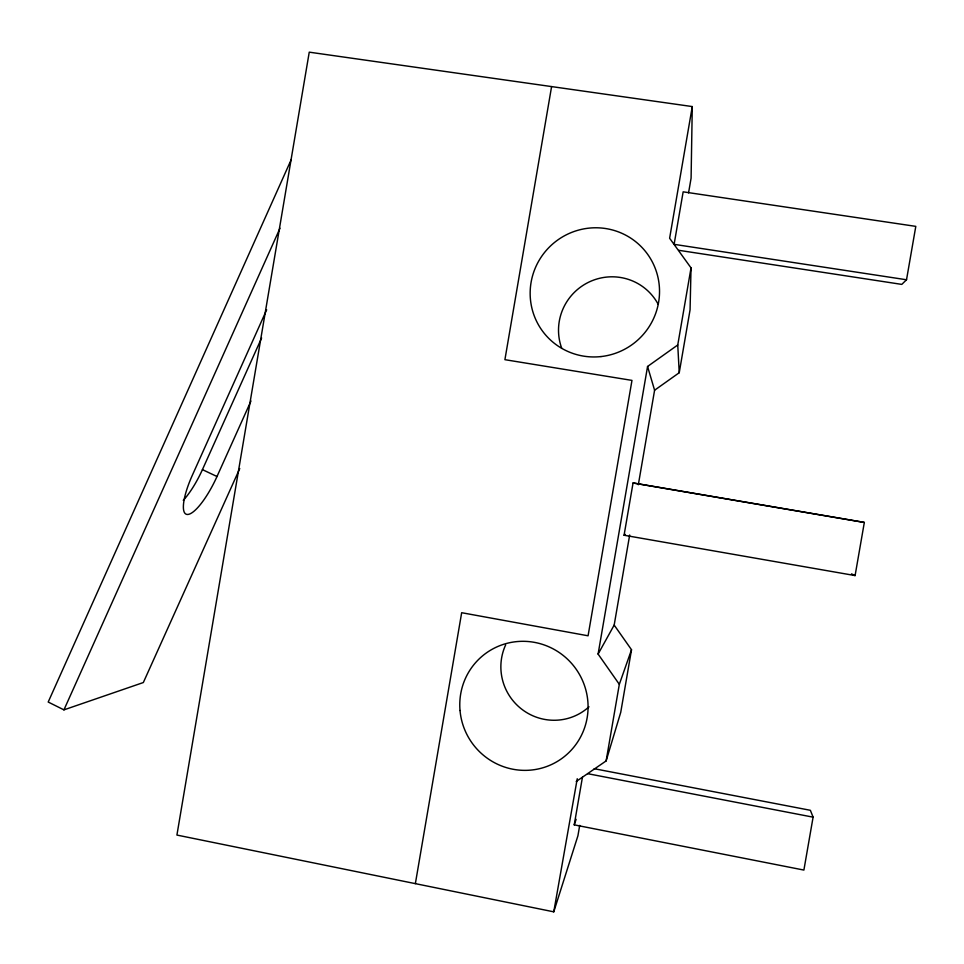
<?xml version="1.0" encoding="UTF-8"?>
<svg xmlns="http://www.w3.org/2000/svg" width="964" height="964" viewBox="0 0 964 964"><rect width="100%" height="100%" fill="white"/><g stroke="black" fill="none" stroke-linecap="round" stroke-linejoin="round"><path stroke-width="1.45" d="M579.713 825.377L577.93 835.74L553.77 911.836L176.918 835.065L309.251 52.164L692.273 106.57L691.092 178.147L688.561 192.86M692.273 106.57L669.619 238.253L691.031 267.896L690.067 309.842L679.234 372.719L654.592 390.227L638.325 484.759M415.363 883.639L461.672 612.706L588.076 635.794L631.974 380.394L504.907 359.68L551.589 86.591M553.77 911.836L577.243 778.731M576.195 781.491L606.127 760.921L619.322 684.332L598.102 654.074L647.567 366.477L677.752 344.979L691.031 267.896M594.173 768.706L810.375 810.302L813.098 817.159L803.892 870.07L574.243 824.859L582.449 777.153M624.07 535.237L633.059 482.964L864.334 522.428L855.092 575.58L624.07 535.237L625.371 534.405M598.102 654.074L614.176 625.082L629.685 534.984M614.176 625.082L631.516 649.748L620.744 712.312L606.127 760.921M906.521 279.765L915.8 226.371L683.151 191.836L674.113 244.338L906.521 279.765L901.786 284.392L678.825 250.315M574.243 824.859L576.123 819.328M619.322 684.332L631.516 649.748M291.309 159.422L48.2 702.033L63.937 709.866L143.335 682.536L239.747 468.552M63.937 709.866L280.006 228.227M266.667 309.818L192.234 475.493A42.488 11.435 -64 0 0 187.317 514.463A42.488 11.435 -64 0 0 216.996 476.517L250.977 401.012M183.268 500.352A42.428 11.845 -63.9 0 0 202.428 469.625L261.618 337.966M864.334 522.428L633.059 482.964M587.618 773.67L813.098 817.159M851.477 573.869L855.092 575.58M202.428 469.625L216.996 476.517M647.567 366.477L654.592 390.227M677.752 344.979L679.234 372.719M588.992 706.817A53.008 52.297 52.4 0 1 522.5 709.769A53.008 52.297 52.4 0 1 505.654 644.904M561.759 348.366A53.165 52.538 -38.7 0 1 589.896 281.633A53.165 52.538 -38.7 0 1 658.219 304.359M460.021 710.492A64.877 63.793 55.2 0 0 560.747 759.258A64.877 63.793 55.2 0 0 551.01 647.784A64.877 63.793 55.2 0 0 460.021 710.492M600.97 356.572A65.106 64.166 -42 0 0 647.543 254.159A65.106 64.166 -42 0 0 536.008 266.365A65.106 64.166 -42 0 0 600.97 356.572"/></g></svg>
